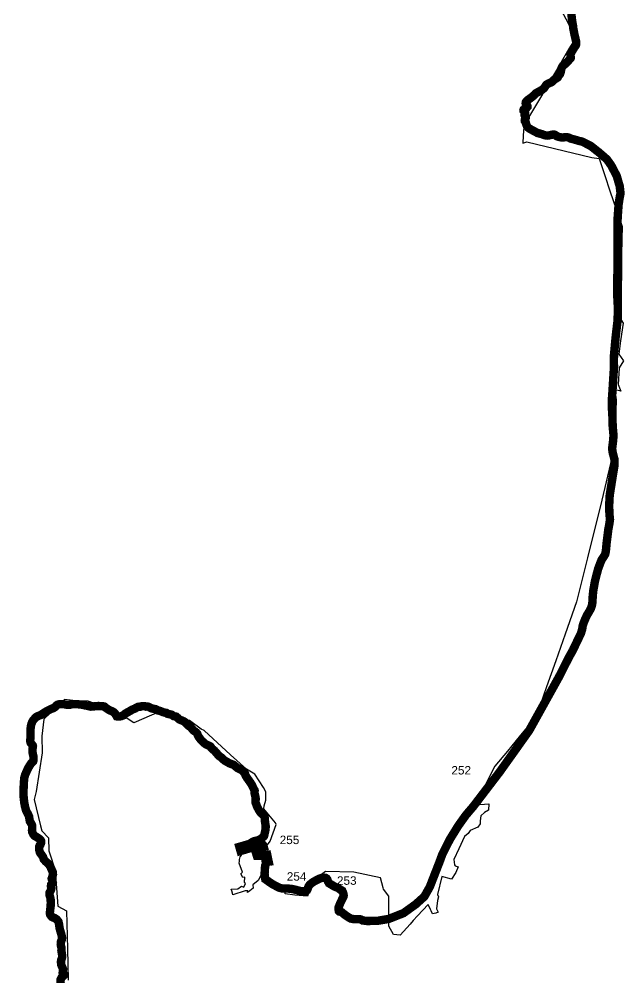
# Model space of a CAD drawing. Header units: metres. Extents: x 291186 to 378809, y 1824167 to 1998918.
# Drawn here: x 314354 to 317947, y 1884126 to 1889814 of the extents above; entities that cross this region are included whole.
import ezdxf

# ---------------------------------------------------------------- set-up
doc = ezdxf.new("R2010")
doc.units = ezdxf.units.M
for name, color, linetype in [('ARTIFICIALLY PROTECTED', 10, 'Continuous'), ('COASTLINE', 5, 'Continuous'), ('DISTRICT BOUNDRY', 86, 'Continuous')]:
    doc.layers.add(name, color=color, linetype=linetype)
doc.styles.get("Standard").update_dxf_attribs({"font": 'arial.ttf'})

msp = doc.modelspace()

# ---------------------------------------------------------------- linework, layer by layer
at = {"layer": 'ARTIFICIALLY PROTECTED', "const_width": 50, "flags": 128}
for points in [[(317556.4510977488, 1885911.395141367), (317525.9613773198, 1885856.48322), (317380.3883704153, 1885594.306545509), (317205.5985500151, 1885348.894199995), (317046.7660148376, 1885141.075832536), (317003.7191973635, 1885090.738244568), (316959.1978295007, 1885028.255160664), (316909.2641914756, 1884947.57949959), (316864.4076985279, 1884858.382484646), (316849.0254570143, 1884816.289049878), (316790.636957583, 1884666.557262349), (316758.3679208727, 1884608.883787978)], [(315810.8743685695, 1884739.987923176), (315810.3842004469, 1884747.82043951), (315812.0641139179, 1884764.743947254), (315812.622151473, 1884778.938503664), (315813.4621082085, 1884790.966438107), (315818.5006884606, 1884801.45673753), (315817.5203522152, 1884810.407898376), (315834.5956053007, 1884814.044495414), (315826.155432302, 1884854.765761864), (315803.858293489, 1884850.495667216), (315764.7701410939, 1884849.968921972), (315758.9728153927, 1884868.841537473), (315761.8708981627, 1884869.719112089), (315757.2824604706, 1884886.988437357), (315805.415229869, 1884901.251154903), (315801.869777129, 1884913.680538385), (315800.4242162275, 1884915.503848752), (315798.8057913021, 1884916.22655726), (315797.0841120264, 1884916.501707725), (315795.9831190127, 1884916.467627157), (315667.7516576542, 1884878.815115348), (315660.7036781397, 1884903.410760283), (315722.4845843296, 1884921.503031022), (315728.4860984084, 1884925.684917142), (315738.9484324431, 1884932.397786592), (315748.3213750764, 1884936.976109903), (315761.2606533521, 1884940.057394163), (315775.596765757, 1884943.810767264), (315783.5253076504, 1884947.607242259), (315794.7579887465, 1884956.245663779), (315805.3850656768, 1884965.269496424), (315807.1589522082, 1884967.606020045), (315809.9665424015, 1884979.546247145), (315814.9807592676, 1885001.906607793), (315817.1386591684, 1885023.672563247), (315812.7161245332, 1885053.137218687), (315811.4434276563, 1885075.526648055), (315809.4537511349, 1885081.767401406), (315807.1430861597, 1885085.383051142)], [(316069.7811584897, 1884665.160928954), (316068.0293274642, 1884660.958595176), (316065.247260818, 1884652.062063474), (316062.0985832209, 1884646.039826703), (316057.6366031037, 1884642.834749793), (316054.7071959804, 1884640.32631978), (316044.5279412874, 1884639.071854181), (316025.7020048955, 1884640.465649159), (315993.9089463581, 1884648.826915475), (315973.2696779528, 1884653.425286179), (315951.3774354117, 1884655.794386813), (315933.5863628431, 1884655.882595341), (315923.4593154059, 1884655.969801499), (315911.7614096538, 1884657.278395059), (315898.5784975183, 1884660.768144945), (315894.9854781674, 1884661.914354624), (315873.2475370708, 1884673.342872025), (315859.6121620528, 1884680.697759226), (315841.3813883755, 1884692.366344155), (315814.3902371979, 1884711.794773619)], [(316274.9880163987, 1884601.935931576), (316278.6125139049, 1884609.462356328), (316279.725108531, 1884614.883672503), (316278.334075208, 1884623.50204663), (316274.5786332839, 1884635.179151701), (316271.1016300567, 1884642.824726097), (316261.5024559823, 1884648.107214077), (316250.3741893975, 1884656.44743063), (316242.0279894589, 1884661.591090416), (316226.2718396999, 1884667.203358006), (316192.1909432033, 1884687.637665399), (316187.8786238857, 1884695.283239795)]]:
    msp.add_lwpolyline(points, dxfattribs=at)
at = {"layer": 'COASTLINE', "const_width": 50, "flags": 128}
msp.add_lwpolyline([(317628.1677524601, 1889870.614397446), (317631.0031865232, 1889837.479565584), (317633.0891564271, 1889817.907296078), (317635.6844371142, 1889798.527481542), (317639.5083285511, 1889778.329232198), (317641.6929121604, 1889758.267305125), (317649.2061163308, 1889720.236899963), (317654.3955175438, 1889699.629182623), (317658.2194089807, 1889681.477772075), (317658.7670050845, 1889666.520412372), (317656.71816034, 1889659.014167355), (317649.0703774662, 1889648.778971005), (317634.5938855516, 1889624.622865155), (317630.2096362372, 1889617.582220834), (317626.1131069094, 1889607.755991296), (317624.8833359982, 1889599.294488016), (317626.6583826909, 1889588.786145941), (317626.1131069094, 1889583.327240905), (317614.5045335725, 1889570.362090852), (317611.0901790521, 1889565.175830357), (317601.3935514339, 1889556.168536811), (317592.1064607321, 1889547.024920995), (317579.8006304919, 1889537.926411811), (317572.8350224252, 1889526.871778284), (317569.6944659568, 1889514.179773958), (317566.8265473791, 1889499.57675192), (317563.4121928587, 1889489.204732115), (317554.9453361513, 1889479.242180306), (317549.875431546, 1889468.932808603), (317540.4526019794, 1889462.382323034), (317532.5310210536, 1889458.697612253), (317526.5225460075, 1889453.647674029), (317520.2402729093, 1889446.550897009), (317511.0900812337, 1889439.727265714), (317496.2040524023, 1889433.722570411), (317484.185942149, 1889426.762115661), (317478.7239030452, 1889421.166888355), (317468.9959510734, 1889405.933375817), (317456.8409417939, 1889395.697678282), (317439.0869943851, 1889385.325658477), (317419.9675372003, 1889374.953638671), (317410.6816066596, 1889364.717941137), (317392.4775166907, 1889349.497459404), (317384.5570959262, 1889343.765408642), (317371.1723157355, 1889334.758115096), (317364.8912027985, 1889328.207128342), (317361.4768482784, 1889324.112949565), (317359.5649025598, 1889320.700883325), (317359.0184666172, 1889315.105656019), (317360.1113385024, 1889308.964137262), (317363.2518949708, 1889306.098362473), (317367.7591213763, 1889302.686296233), (317369.260370017, 1889299.137907723), (317369.534168069, 1889294.088470683), (317364.6174047468, 1889288.492742192), (317356.6969839821, 1889283.716450878), (317347.2451503847, 1889277.922253199), (317345.8796406087, 1889274.373864689), (317346.5618154161, 1889270.006540186), (317353.5274234828, 1889262.227149444), (317355.3024701753, 1889259.08822893), (317355.0298322846, 1889254.03879189), (317353.3905244567, 1889249.808290842), (317353.2536254308, 1889244.076240081), (317357.3513149197, 1889236.024204798), (317359.6727975548, 1889231.79370375), (317359.3003857978, 1889228.159111451), (317357.1622086381, 1889222.862089111), (317354.5970921432, 1889219.786317884), (317353.5715096096, 1889214.744899802), (317354.170152808, 1889209.960589531), (317356.2607633569, 1889206.580097934), (317359.6855593284, 1889201.498585067), (317363.1938869089, 1889189.340843755), (317367.4377567137, 1889178.396470888), (317373.5982128819, 1889171.282152399), (317383.591841777, 1889163.757864729), (317407.1396344033, 1889151.034786943), (317429.0434785569, 1889139.132649889), (317445.7741637548, 1889134.819954532), (317454.9475586553, 1889132.357132337), (317463.5721972908, 1889128.800223685), (317473.4289271598, 1889125.516961943), (317481.9166667694, 1889123.87508048), (317488.2140219635, 1889123.464610114), (317497.9338528066, 1889124.832844667), (317511.0761592988, 1889128.116106408), (317521.2066872198, 1889129.894811327), (317529.7524348911, 1889129.21169642), (317536.4604871631, 1889126.065258134), (317543.3054384612, 1889120.319174197), (317552.3407741745, 1889116.762265545), (317563.7045534904, 1889114.16312108), (317574.2457784893, 1889112.247592706), (317581.775224917, 1889112.247592706), (317590.2629645266, 1889114.16312108), (317598.61380511, 1889114.43676799), (317611.4823135503, 1889112.931709982), (317619.9700531598, 1889109.511624785), (317626.130509328, 1889105.954716133), (317636.6717343269, 1889103.355070483), (317652.3350711869, 1889098.956672522), (317677.1149550469, 1889091.706031762), (317695.1856264735, 1889087.601829289), (317744.8972262041, 1889062.202545013), (317795.6769796581, 1889022.186956275), (317841.5730546535, 1888982.157939486), (317866.9629313805, 1888946.049913272), (317899.205711753, 1888884.562872724), (317916.7712004082, 1888824.04265177), (317921.9786931062, 1888781.069670704), (317917.3539669001, 1888760.074286779), (317910.2660713018, 1888713.976842362), (317905.1554137216, 1888641.586401251), (317903.8316696258, 1888609.482457222), (317903.2787132309, 1888554.411924514), (317904.5186760546, 1888398.65594918), (317901.5695752845, 1888189.359178161), (317906.1775452354, 1888100.654964403), (317904.4851635442, 1888027.319987684), (317893.5098169343, 1887934.45776391), (317883.3890392938, 1887825.979902503), (317882.5344703206, 1887796.052497053), (317882.9533766778, 1887750.026919476), (317880.0042759114, 1887702.830939078), (317873.5057027165, 1887598.830920962), (317870.3024046318, 1887554.538848396), (317870.3024046318, 1887511.131277128), (317873.670411759, 1887456.33794509), (317875.4633309775, 1887397.109402363), (317880.1885947072, 1887345.86834555), (317878.1610879311, 1887315.520005753), (317872.0785675914, 1887266.291220456), (317875.4633309775, 1887242.02076197), (317886.2543587917, 1887200.882129503), (317884.9306146958, 1887159.548429898), (317876.1503374064, 1887106.952169822), (317867.3868163684, 1887051.666036596), (317857.6493321571, 1886990.235494345), (317854.5347692677, 1886929.400008629), (317855.8920258702, 1886879.360154714), (317859.3438142733, 1886845.541673218), (317854.7023318121, 1886814.669732158), (317849.1895241225, 1886785.912729527), (317839.0352339753, 1886702.896262811), (317835.1310267085, 1886661.018428562), (317830.8581818425, 1886639.653443744), (317823.1670610876, 1886626.830346178), (317809.4772012652, 1886605.896562399), (317800.9315115371, 1886584.96277862), (317789.3864522771, 1886554.193504474), (317777.4057304011, 1886509.215129419), (317769.7146096462, 1886478.445855274), (317760.6997447954, 1886426.270529543), (317756.9128313073, 1886394.86472053), (317756.108531096, 1886371.015196392), (317753.9637305373, 1886343.582596951), (317747.5293288575, 1886321.344943364), (317736.8053260603, 1886300.708893637), (317722.8641224251, 1886277.937372097), (317707.5824184389, 1886244.601425098), (317697.3946157814, 1886215.659622022), (317694.4287587599, 1886194.40757081), (317686.6538567328, 1886169.480044074), (317671.3721527466, 1886137.591700564), (317638.3155908416, 1886068.612547309), (317615.3057256238, 1886027.358234928), (317558.4182420344, 1885914.937964023), (317525.9613773198, 1885856.48322), (317380.3883704153, 1885594.306545509), (317205.5985500151, 1885348.894199995), (317046.7660148376, 1885141.075832536), (317003.7191973635, 1885090.738244568), (316959.1978295007, 1885028.255160664), (316909.2641914756, 1884947.57949959), (316864.4076985279, 1884858.382484646), (316849.0254570143, 1884816.289049878), (316790.636957583, 1884666.557262349), (316758.3679208727, 1884608.883787978), (316707.5093984128, 1884562.946429228), (316634.1491961637, 1884510.160765023), (316547.1094429576, 1884475.946093845), (316484.5143383899, 1884465.190225867), (316419.9500086391, 1884463.243158628), (316391.1318120649, 1884466.736100579), (316381.3215882116, 1884472.478020732), (316369.8928398664, 1884474.997476811), (316352.6435625955, 1884474.719820422), (316338.177512132, 1884474.580491043), (316321.0674542095, 1884478.195035949), (316305.4876489585, 1884487.091567651), (316292.8291297024, 1884495.709941778), (316278.1855745694, 1884506.610711566), (316267.8914639141, 1884515.507243267), (316259.9629220208, 1884519.121286989), (316253.7026919864, 1884519.955258526), (316250.6433468044, 1884522.596502516), (316249.113094133, 1884531.215377828), (316249.2523134814, 1884544.142939019), (316258.8538078784, 1884568.657392014), (316268.8694798368, 1884589.230527601), (316278.6125139049, 1884609.462356328), (316279.725108531, 1884614.883672503), (316278.334075208, 1884623.50204663), (316274.5786332839, 1884635.179151701), (316271.1016300567, 1884642.824726097), (316261.5024559823, 1884648.107214077), (316250.3741893975, 1884656.44743063), (316242.0279894589, 1884661.591090416), (316226.2718396999, 1884667.203358006), (316192.1909432033, 1884687.637665399), (316187.8786238857, 1884695.283239795), (316184.785634028, 1884701.749526315), (316182.4212254271, 1884709.812086479), (316178.2481254578, 1884715.789717802), (316172.2663341201, 1884719.264933329), (316164.0593535299, 1884720.377062439), (316149.7313622536, 1884719.264933329), (316134.9868730932, 1884714.260602922), (316122.3271936757, 1884707.865985832), (316103.2703851975, 1884697.718496825), (316089.1732660075, 1884688.482663002), (316076.2363080542, 1884676.527901542), (316071.5063306912, 1884669.299312914), (316068.0293274642, 1884660.958595176), (316065.247260818, 1884652.062063474), (316062.0985832209, 1884646.039826703), (316057.6366031037, 1884642.834749793), (316054.7071959804, 1884640.32631978), (316044.5279412874, 1884639.071854181), (316025.7020048955, 1884640.465649159), (315993.9089463581, 1884648.826915475), (315973.2696779528, 1884653.425286179), (315951.3774354117, 1884655.794386813), (315933.5863628431, 1884655.882595341), (315923.4593154059, 1884655.969801499), (315911.7614096538, 1884657.278395059), (315898.5784975183, 1884660.768144945), (315894.9854781674, 1884661.914354624), (315873.2475370708, 1884673.342872025), (315859.6121620528, 1884680.697759226), (315841.3813883755, 1884692.366344155), (315814.3902371979, 1884711.794773619), (315812.3437127761, 1884721.80543917), (315811.3645366921, 1884732.155406843), (315810.3842004469, 1884747.82043951), (315812.0641139179, 1884764.743947254), (315812.622151473, 1884778.938503664), (315813.4621082085, 1884790.966438107), (315818.5006884606, 1884801.45673753), (315817.5203522152, 1884810.407898376), (315834.5956053007, 1884814.044495414), (315826.155432302, 1884854.765761864), (315803.858293489, 1884850.495667216), (315764.7701410939, 1884849.968921972), (315758.9728153927, 1884868.841537473), (315761.8708981627, 1884869.719112089), (315757.2824604706, 1884886.988437357), (315805.415229869, 1884901.251154903), (315801.869777129, 1884913.680538385), (315800.4242162275, 1884915.503848752), (315798.8057913021, 1884916.22655726), (315797.0841120264, 1884916.501707725), (315795.9831190127, 1884916.467627157), (315667.7516576542, 1884878.815115348), (315660.7036781397, 1884903.410760283), (315722.4845843296, 1884921.503031022), (315728.4860984084, 1884925.684917142), (315738.9484324431, 1884932.397786592), (315748.3213750764, 1884936.976109903), (315761.2606533521, 1884940.057394163), (315775.596765757, 1884943.810767264), (315783.5253076504, 1884947.607242259), (315794.7579887465, 1884956.245663779), (315805.3850656768, 1884965.269496424), (315807.1589522082, 1884967.606020045), (315809.9665424015, 1884979.546247145), (315814.9807592676, 1885001.906607793), (315817.1386591684, 1885023.672563247), (315812.7161245332, 1885053.137218687), (315811.4434276563, 1885075.526648055), (315809.4537511349, 1885081.767401406), (315806.5243440116, 1885086.35123775), (315800.1643401107, 1885093.691590592), (315789.0557962667, 1885103.908744289), (315780.2130473188, 1885115.451030644), (315775.0190054611, 1885124.452811157), (315766.8804743839, 1885139.780546441), (315761.0773478767, 1885154.636666811), (315756.8729235539, 1885166.432051499), (315756.5411174402, 1885174.439982518), (315757.7558062553, 1885187.550476168), (315756.2638389046, 1885198.706349028), (315751.4538104161, 1885219.053450263), (315750.5117594918, 1885228.470211805), (315751.3412747762, 1885236.201488805), (315750.6231349706, 1885239.128909326), (315748.0812217004, 1885243.436091651), (315743.9348054395, 1885251.423474092), (315739.457743226, 1885260.75653777), (315735.6442932402, 1885269.979340788), (315724.5299485903, 1885287.016116301), (315718.89272514, 1885294.803024815), (315703.8558753479, 1885315.927463702), (315697.2174327501, 1885326.997132774), (315694.5641440013, 1885337.213785285), (315691.8563276743, 1885340.306596796), (315682.282677147, 1885351.498053779), (315675.7057230947, 1885357.959829635), (315669.5162628956, 1885361.107771476), (315659.7349435069, 1885366.133151644), (315647.7288724476, 1885372.30154969), (315639.2186521927, 1885379.747837221), (315628.9953113729, 1885388.031921075), (315624.3929517457, 1885390.703236154), (315614.7218476745, 1885394.182461159), (315600.4634660726, 1885399.760146997), (315585.8570360995, 1885408.39054956), (315575.5223198006, 1885413.968235398), (315567.3988708197, 1885420.26411908), (315553.8690704742, 1885433.129533353), (315542.6224674433, 1885440.991118406), (315533.4258693181, 1885449.849560061), (315526.1133730416, 1885458.984655736), (315512.2981730319, 1885474.355492914), (315501.3833761149, 1885483.158303055), (315495.7879184691, 1885488.528498378), (315491.8422101023, 1885495.033877313), (315488.6842512153, 1885499.352085704), (315481.9251518489, 1885502.840332036), (315473.9467230222, 1885506.272445668), (315462.0237459903, 1885511.658177721), (315453.1589539786, 1885518.522906171), (315445.2362128917, 1885525.77555167), (315437.0231241242, 1885533.293987603), (315429.6065207074, 1885542.185344975), (315417.3006904672, 1885558.815659601), (315413.303935006, 1885567.479140362), (315410.4777822326, 1885575.838903124), (315403.9959614018, 1885582.925656448), (315398.6801026142, 1885587.460877864), (315388.27461648, 1885593.948214146), (315381.7835143592, 1885601.412860823), (315376.0917633308, 1885608.878008685), (315369.0669870411, 1885615.63197529), (315359.7288492449, 1885621.674760639), (315349.2212689218, 1885632.3750565), (315338.5501058646, 1885643.217187664), (315328.5019493913, 1885649.34918391), (315322.4366264445, 1885651.963865105), (315307.6735747044, 1885658.006650453), (315300.6487984147, 1885662.005604115), (315294.0683638788, 1885668.848280433), (315287.0296656542, 1885675.719524285), (315283.1176019632, 1885676.874755291), (315276.9815091809, 1885677.67464626), (315271.0229210681, 1885678.919088162), (315265.5980071241, 1885682.740121213), (315258.3783237466, 1885687.652233613), (315252.152898549, 1885689.074094941), (315242.4597514143, 1885690.762586593), (315235.2574704554, 1885692.539787957), (315229.1863467025, 1885697.354670502), (315225.9854618497, 1885698.77653183), (315218.96068556, 1885699.665633697), (315210.0668895176, 1885701.798175097), (315199.1288893758, 1885706.241679691), (315188.9400433283, 1885710.380844405), (315177.4953627905, 1885712.566130908), (315171.2710977541, 1885714.699173493), (315167.7140434016, 1885718.431496831), (315162.7334712115, 1885720.919879452), (315154.7295188377, 1885721.719770421), (315141.2820899402, 1885724.668741889), (315130.8777639674, 1885729.378876807), (315123.3181533475, 1885733.999800828), (315114.8698592199, 1885735.866213089), (315107.3114087614, 1885735.421662156), (315098.2203853086, 1885738.45132438), (315090.5726024347, 1885738.184694056), (315082.7461547302, 1885738.095984344), (315071.7199823344, 1885734.363661005), (315065.7613942213, 1885734.896921651), (315059.0626232391, 1885733.733170504), (315054.7943900485, 1885731.955467955), (315048.1246230972, 1885728.578484653), (315043.8563899064, 1885725.024081925), (315033.7177408568, 1885721.113837976), (315023.8470890528, 1885717.203594027), (315013.7096001645, 1885710.805468643), (315002.4862003582, 1885704.265507955), (314993.4148996465, 1885699.733293647), (314981.4095511666, 1885691.913306935), (314974.179426338, 1885684.607535845), (314961.018557266, 1885679.097509958), (314952.3927584693, 1885677.320308594), (314938.9638921518, 1885676.431707911), (314933.1839688692, 1885677.586938916), (314928.0920212003, 1885686.399772753), (314923.645123179, 1885693.420369682), (314913.8626436293, 1885703.373398979), (314904.5256659942, 1885708.438873933), (314893.0539916832, 1885712.349117882), (314878.529933158, 1885721.751846249), (314865.872574063, 1885730.27900474), (314859.1877250156, 1885736.105779432), (314851.7928572914, 1885737.385304272), (314838.2816195259, 1885738.80616323), (314821.2156477302, 1885738.948499719), (314802.3839105323, 1885737.401843371), (314788.7299729345, 1885736.264655019), (314780.1969870368, 1885735.269803156), (314772.0909404742, 1885736.975335091), (314759.2908815471, 1885740.101725985), (314741.3571091464, 1885743.517300518), (314721.1610223336, 1885747.922715067), (314695.8126594675, 1885749.919435381), (314682.3025818634, 1885750.061771869), (314671.9562639521, 1885749.782611926), (314662.0728503747, 1885748.715088264), (314655.3067900407, 1885746.579539755), (314645.5127088786, 1885746.312408247), (314635.1837933859, 1885746.668750653), (314618.7002225315, 1885749.956523058), (314594.0085109255, 1885750.092845328), (314582.1887882435, 1885746.961943771), (314574.0734603912, 1885741.128152492), (314568.6624683819, 1885734.155669306), (314561.9694982061, 1885729.317231074), (314553.5687706894, 1885725.048639981), (314544.7399436761, 1885721.918239609), (314519.0783372761, 1885709.213705661), (314500.9949040759, 1885698.256803174), (314484.049589049, 1885686.304046453), (314464.2247538322, 1885679.000781288), (314454.5420481485, 1885672.882317032), (314441.1561077965, 1885658.936849475), (314437.1697937864, 1885653.671902964), (314433.0396197829, 1885647.553438708), (314428.0567272703, 1885635.600681987), (314423.7826932733, 1885619.466039147), (314421.5052967653, 1885598.832761381), (314422.0737757712, 1885577.915311824), (314422.0726156101, 1885553.930611181), (314420.079458605, 1885538.135771647), (314420.3636981081, 1885529.028742322), (314422.7849546095, 1885520.206385974), (314428.1959466186, 1885513.51807458), (314434.749734638, 1885505.41719862), (314436.016593517, 1885500.501803676), (314434.0234365118, 1885487.979701002), (314433.3122576735, 1885474.034734631), (314434.7357755114, 1885457.243539679), (314438.2951501863, 1885443.24895601), (314440.0040676884, 1885424.039043128), (314439.2917286888, 1885417.066559942), (314437.4401113546, 1885410.378749733), (314427.4638848781, 1885401.775411149), (314421.910193037, 1885393.948909034), (314408.8096523494, 1885372.604450012), (314399.8392856654, 1885353.821546594), (314390.011559827, 1885331.282764151), (314385.1702069854, 1885315.203251641), (314381.6061916653, 1885280.269166283), (314381.1792523302, 1885257.075335283), (314379.4703348281, 1885224.546435866), (314381.0365524981, 1885198.363538613), (314384.595927173, 1885166.018574024), (314388.7249410154, 1885143.820597257), (314395.5652516684, 1885118.698708263), (314406.9568748539, 1885096.927740961), (314413.2217455333, 1885082.98277459), (314415.0733628675, 1885069.973520273), (314417.4934592079, 1885055.743880925), (314423.3313905522, 1885046.067505647), (314428.031203723, 1885038.38334002), (314431.4478785658, 1885029.70332016), (314431.874817901, 1885022.446665182), (314430.5951600568, 1885001.463059229), (314431.3063388951, 1884992.925375857), (314437.1442702393, 1884979.549755439), (314444.9765187499, 1884969.019862416), (314456.0827422712, 1884962.758560487), (314473.7589588772, 1884951.292454225), (314481.4485075557, 1884943.750625086), (314484.4382430633, 1884938.05866911), (314485.0078822306, 1884928.09812204), (314479.7395900539, 1884915.433682878), (314475.8948157145, 1884911.165091784), (314472.9050802069, 1884903.338589669), (314473.6185793676, 1884884.067532239), (314476.4656150431, 1884873.252966239), (314481.1654282139, 1884863.861263938), (314489.4234558986, 1884853.616043892), (314496.5433654098, 1884842.090296636), (314500.3927803938, 1884829.357696339), (314511.9259432502, 1884816.550920688), (314526.5927016078, 1884803.886481527), (314531.2994757462, 1884798.70322814), (314539.842903095, 1884785.185271234), (314548.1020909408, 1884765.975358351), (314554.0827221174, 1884752.883909724), (314554.9366007877, 1884740.077635259), (314549.9571887587, 1884722.050518546), (314547.2516927542, 1884715.220371849), (314549.9571887587, 1884704.690478826), (314553.5165634336, 1884692.026039664), (314551.6661062608, 1884688.468629827), (314547.3943925863, 1884681.069137176), (314543.9765575823, 1884677.938736804), (314542.6945794154, 1884670.539244154), (314545.8270147552, 1884660.86337006), (314544.9905385032, 1884653.390203242), (314543.2816210014, 1884648.836939172), (314538.5829679916, 1884638.164709661), (314533.7416151498, 1884630.338207545), (314533.7416151498, 1884619.808314522), (314538.5829679916, 1884604.440484453), (314541.4462459245, 1884589.552789439), (314541.5877855953, 1884569.347022324), (314541.3035460922, 1884552.69816386), (314537.6003114241, 1884522.457173136), (314536.3183332572, 1884508.0851973), (314538.4541900944, 1884499.974523393), (314548.5649952744, 1884487.594757208), (314556.3844653116, 1884484.038382569), (314565.6674302304, 1884480.527174107), (314576.709801861, 1884473.350756814), (314587.4002921515, 1884459.685790551), (314590.3829054282, 1884447.417094319), (314594.0525251338, 1884421.319164763), (314597.9064636388, 1884407.602865043), (314605.2624593088, 1884381.330401733), (314608.9488352695, 1884364.513561209), (314607.3737473608, 1884352.768466239), (314602.4474085764, 1884341.516172457), (314601.7604021439, 1884334.863356426), (314600.8723206641, 1884322.77946064), (314602.6317273722, 1884313.837172424), (314605.7819031933, 1884305.254218408), (314605.4300218531, 1884300.120872705), (314604.7262591691, 1884289.607780704), (314606.6532284216, 1884276.466415703), (314608.9488352695, 1884261.538646397), (314609.3007166134, 1884249.280216857), (314606.8375472212, 1884239.650060318), (314603.3354900563, 1884231.416173809), (314602.1122834877, 1884220.153613336), (314603.8716901959, 1884204.383975336), (314607.3737473608, 1884195.451953811), (314611.2276858659, 1884186.632865892), (314614.3778616869, 1884177.875378124), (314613.3222176628, 1884168.943356599), (314612.4508924344, 1884156.32559286), (314615.2491869153, 1884150.370911843), (314619.4550067605, 1884145.114365843), (314619.63932556, 1884140.915289059), (314616.1372683951, 1884137.414347288), (314606.8710597278, 1884129.457661447), (314599.0123764285, 1884113.482689618), (314599.0123764285, 1884102.271462602), (314601.8274271646, 1884087.692760804)], dxfattribs=at)
at = {"layer": 'DISTRICT BOUNDRY'}
msp.add_polyline3d([(317568.282372621, 1889870.922583474, 0), (317613.2004238452, 1889786.152981938, 0), (317648.509919345, 1889701.351454843, 0), (317646.4882052347, 1889687.357671818, 0), (317616.125963925, 1889637.913323318, 0), (317561.8294596067, 1889544.740802229, 0), (317524.1038591141, 1889481.959661952, 0), (317478.2549434692, 1889403.426966985, 0), (317434.2286862204, 1889329.675703589, 0), (317381.3709652198, 1889240.7229109, 0), (317350.6869495681, 1889200.09120984, 0), (317344.6952456742, 1889123.241101211, 0), (317341.6283198387, 1889079.166713099, 0), (317366.8744804228, 1889087.208536243, 0), (317751.2072775948, 1888994.148041157, 0), (317794.1217685101, 1888986.806482227, 0), (317828.1945812742, 1888886.522476731, 0), (317858.7771169977, 1888796.498355527, 0), (317930.6169281774, 1888584.980365817, 0), (317929.6231796542, 1888510.345365232, 0), (317927.866449442, 1888414.436294322, 0), (317927.0730196685, 1888311.788789489, 0), (317926.4588658893, 1888214.107220156, 0), (317923.8576065917, 1888047.521800536, 0), (317923.2968555333, 1888031.886163167, 0), (317937.6417459389, 1888010.351604881, 0), (317921.9593078132, 1887906.332269212, 0), (317911.0088719209, 1887826.418355043, 0), (317938.7596260026, 1887786.562149567, 0), (317913.708087616, 1887744.778971733, 0), (317908.410173894, 1887645.947032457, 0), (317924.0210636986, 1887606.976101366, 0), (317882.0980617116, 1887616.541932467, 0), (317891.7217099572, 1887584.186950313, 0), (317895.8412738441, 1887556.118044101, 0), (317887.3578051259, 1887286.198225939, 0), (317810.4248499793, 1886960.439155234, 0), (317725.5947740832, 1886617.659297727, 0), (317661.5741661415, 1886356.295035146, 0), (317593.771501823, 1886165.848946326, 0), (317537.3994702104, 1886006.978038775, 0), (317483.2973910882, 1885853.30945474, 0), (317428.4383693638, 1885697.88523578, 0), (317420.6134083149, 1885675.075966335, 0), (317390.0426842337, 1885639.949979852, 0), (317328.7928088512, 1885565.47949833, 0), (317251.1596047021, 1885470.827597472, 0), (317177.1063022165, 1885381.764962441, 0), (317131.4984638857, 1885292.39412143, 0), (317077.0648144812, 1885184.993719091, 0), (317061.5619359253, 1885154.312818374, 0), (317060.897012573, 1885153.01574988, 0), (317061.4826369564, 1885153.051205984, 0), (317139.6905292633, 1885157.741866298, 0), (317139.2210393632, 1885121.515031694, 0), (317115.4209773499, 1885107.342398068, 0), (317093.8815731946, 1885086.920980799, 0), (317089.9666950024, 1885057.011559429, 0), (317088.2079629573, 1885039.153294797, 0), (317074.6187830161, 1885019.328524421, 0), (317030.0430078199, 1885000.266944123, 0), (317017.6805317834, 1884983.26087786, 0), (316996.849757291, 1884964.189901328, 0), (316962.2530368477, 1884892.462029389, 0), (316933.7926917279, 1884828.134239603, 0), (316937.5272758564, 1884797.633620122, 0), (316941.0101627066, 1884789.901259275, 0), (316958.365805567, 1884784.750872615, 0), (316945.7891014505, 1884750.379652998, 0), (316919.9461496263, 1884711.197091446, 0), (316860.9633564902, 1884726.744316522, 0), (316835.4638400592, 1884620.710063305, 0), (316842.6874529794, 1884606.00447651, 0), (316835.8755041683, 1884585.501436899, 0), (316829.7947864347, 1884535.678066842, 0), (316839.7954293356, 1884516.187369581, 0), (316825.5419483926, 1884509.650129559, 0), (316806.785946131, 1884506.97219837, 0), (316799.143119431, 1884523.799906249, 0), (316795.4612471402, 1884531.906177508, 0), (316781.645418152, 1884562.324166089, 0), (316717.0006254753, 1884493.763484282, 0), (316692.3077001143, 1884466.238381085, 0), (316673.2042851824, 1884444.942519604, 0), (316613.8985445399, 1884378.828865177, 0), (316574.4357311393, 1884383.26075427, 0), (316547.7945027656, 1884433.376470616, 0), (316547.6078254423, 1884497.194084988, 0), (316547.4227895231, 1884566.793423632, 0), (316547.6616989472, 1884610.701670798, 0), (316515.6021854385, 1884651.897492202, 0), (316514.0131721919, 1884659.878126034, 0), (316498.7329406141, 1884719.400527776, 0), (316340.2034818945, 1884752.298215348, 0), (316171.1142632297, 1884757.076049013, 0), (316097.6548786046, 1884702.243052354, 0), (316064.167663391, 1884611.003641784, 0), (315989.0503734073, 1884617.440197656, 0), (315933.1336782225, 1884623.92556305, 0), (315932.6782715215, 1884623.978355878, 0), (315932.6192509505, 1884624.359393534, 0), (315930.0147409809, 1884641.206232785, 0), (315924.4847422208, 1884653.401385189, 0), (315907.1678957865, 1884658.09281021, 0), (315899.5434024446, 1884665.995824107, 0), (315887.803959042, 1884670.307978113, 0), (315880.9823807295, 1884673.069219407, 0), (315874.7877946137, 1884675.576523812, 0), (315841.4257806338, 1884704.891069509, 0), (315836.3162827707, 1884709.380288939, 0), (315823.7982592114, 1884727.275600543, 0), (315791.5721341776, 1884740.901864639, 0), (315772.9333877816, 1884703.701900836, 0), (315740.7447953934, 1884678.109206983, 0), (315743.2585667206, 1884658.402814784, 0), (315722.3546954647, 1884642.582180033, 0), (315707.9318708427, 1884631.666102164, 0), (315709.952432187, 1884641.705176245, 0), (315695.307374221, 1884642.603903504, 0), (315622.5974178885, 1884619.238943688, 0), (315619.3420249693, 1884629.443347102, 0), (315615.0870919716, 1884642.780989885, 0), (315611.8689688932, 1884652.868489829, 0), (315651.3387951278, 1884653.678304663, 0), (315673.2502475802, 1884669.411443312, 0), (315687.364661717, 1884664.265450609, 0), (315696.5750213545, 1884685.877408763, 0), (315690.4539228356, 1884693.710458146, 0), (315693.4035184732, 1884724.267826412, 0), (315680.7350201224, 1884721.767369283, 0), (315670.2468021505, 1884742.488675567, 0), (315679.4647173323, 1884753.895931581, 0), (315658.5940875789, 1884805.816892669, 0), (315660.8154442368, 1884818.852471687, 0), (315662.1784468864, 1884827.757526127, 0), (315664.6159547155, 1884843.684101778, 0), (315672.4196816698, 1884854.600272282, 0), (315673.7953632597, 1884857.483307802, 0), (315679.8238634873, 1884870.11743289, 0), (315705.5092234819, 1884909.097397288, 0), (315707.512587345, 1884928.465624745, 0), (315738.3548271996, 1884935.303290786, 0), (315769.148042652, 1884942.12746727, 0), (315781.4363047244, 1884940.211376577, 0), (315775.8302100596, 1884930.159106795, 0), (315822.1049772658, 1884907.270716611, 0), (315842.4927209262, 1884936.489113292, 0), (315879.0560935339, 1885036.988304262, 0), (315875.6161820684, 1885046.771980476, 0), (315805.1348241674, 1885129.305329465, 0), (315808.5088351165, 1885146.561118173, 0), (315817.5817144511, 1885180.18811515, 0), (315818.327455527, 1885230.435910893, 0), (315803.2581271137, 1885254.918476958, 0), (315753.1468367196, 1885334.252481545, 0), (315703.7087934663, 1885364.696975275, 0), (315608.7737413266, 1885450.233720196, 0), (315450.8974005959, 1885593.734905723, 0), (315433.6019212452, 1885602.518384658, 0), (315364.7131917761, 1885652.209430363, 0), (315328.9660645996, 1885660.189661494, 0), (315185.4591159059, 1885704.359294419, 0), (315035.2063999552, 1885638.604268629, 0), (314925.8617031115, 1885711.180860888, 0), (314763.4284063215, 1885768.285278915, 0), (314689.6257973638, 1885770.146514653, 0), (314622.7253993889, 1885777.079937198, 0), (314501.365466965, 1885661.434295787, 0), (314488.1131318712, 1885559.282423898, 0), (314490.0603598278, 1885460.515810246, 0), (314454.5312454308, 1885232.738515159, 0), (314443.1851470553, 1885184.083016007, 0), (314480.579026496, 1885028.293606419, 0), (314488.8867042949, 1884999.19795119, 0), (314527.4436985971, 1884956.477654853, 0), (314530.6615992937, 1884879.806988005, 0), (314571.850942298, 1884752.687136384, 0), (314572.6144623206, 1884711.923177469, 0), (314582.7725430753, 1884550.64036997, 0), (314635.7811501838, 1884523.983695078, 0), (314640.5927901847, 1884298.093931235, 0), (314645.4546695875, 1884112.707842728, 0)], dxfattribs=at)

# ---------------------------------------------------------------- texts
at = {"layer": 'ARTIFICIALLY PROTECTED', "char_height": 50, "attachment_point": 1}
for s, width, insert in [('252', 297.8550164711196, (316918.481558484, 1885382.787115459)), ('255', 198.587353286799, (315899.9440269786, 1884969.83261955)), ('254', 128.7385049840668, (315941.9464511065, 1884752.857303528)), ('253', 247.0188104407862, (316239.4569802638, 1884728.360052606))]:
    msp.add_mtext_dynamic_manual_height_columns(s, width=width, gutter_width=1, heights=[74.18822369209585], dxfattribs=dict(at, insert=insert))

doc.saveas('drawing.dxf')
